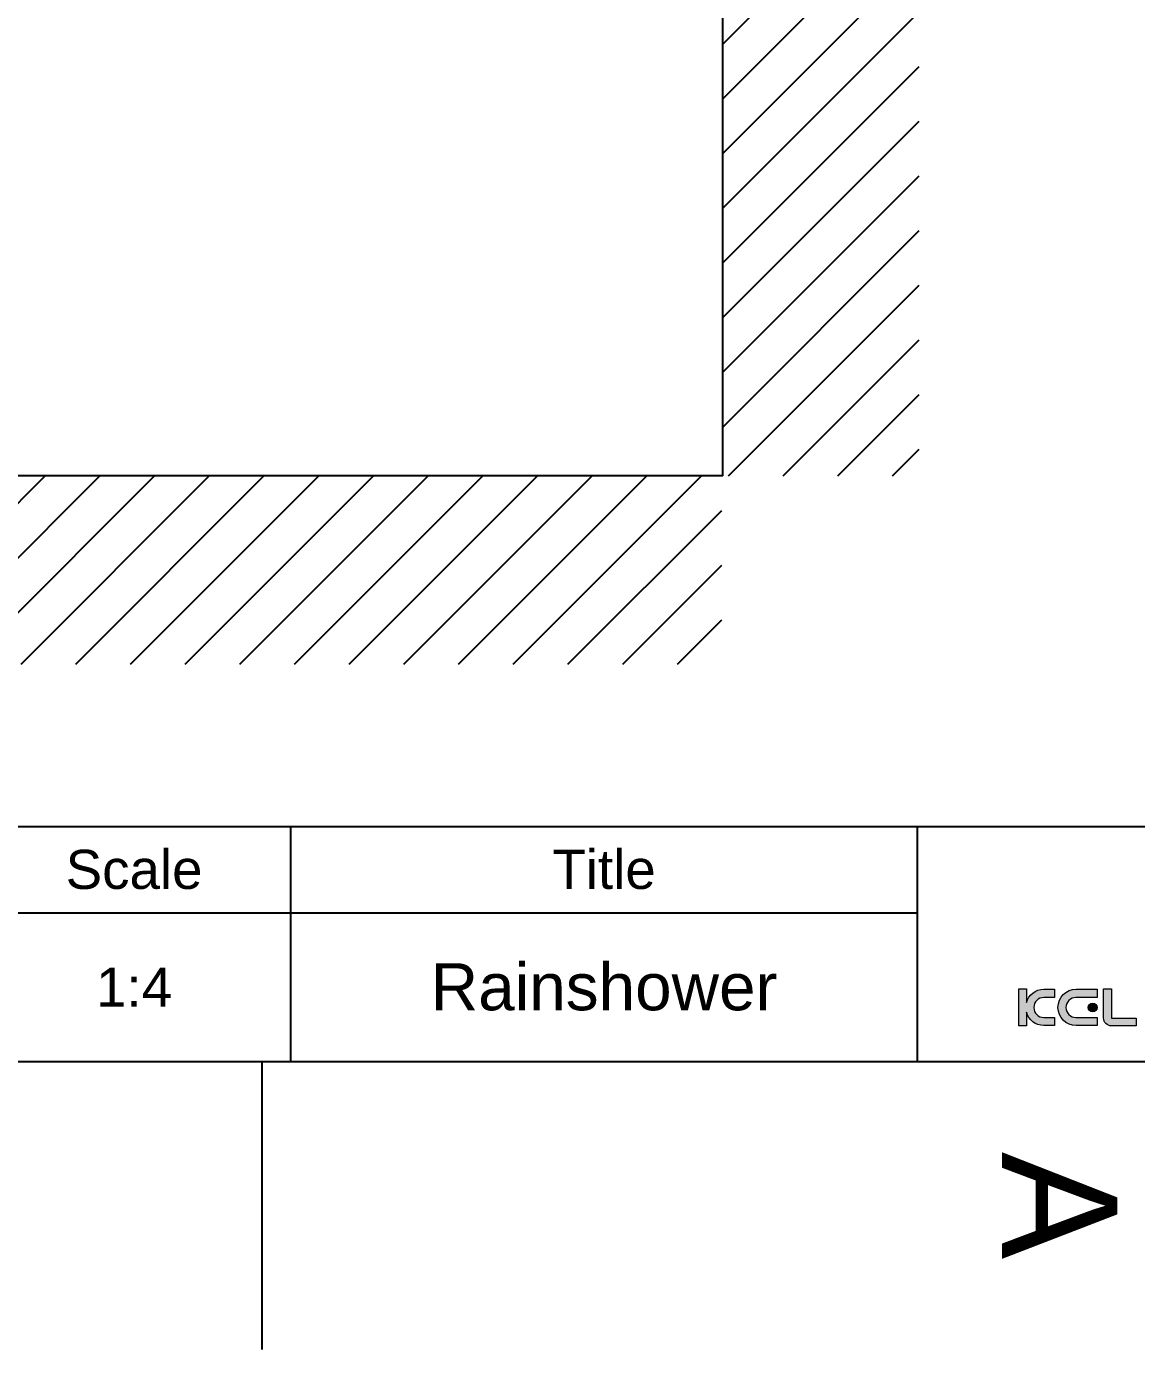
# Model space of a CAD drawing. Header units: millimetres. Extents: x 3819 to 4365, y -2661 to -1889.
# Drawn here: x 4229.9 to 4300.8, y -2660.8 to -2576.3 of the extents above; entities that cross this region are included whole.
import ezdxf

# ---------------------------------------------------------------- set-up
doc = ezdxf.new("R2010")
doc.units = ezdxf.units.MM
doc.header["$LTSCALE"] = 0.1
for name, color, linetype in [('FORM', 7, 'Continuous'), ('hatch', 2, 'Continuous'), ('TEXT', 2, 'Continuous')]:
    doc.layers.add(name, color=color, linetype=linetype)
doc.styles.get("Standard").update_dxf_attribs({"font": 'arial.ttf'})

msp = doc.modelspace()

# ---------------------------------------------------------------- hatches: boundary and pattern name
at = {"layer": 'hatch'}
h = msp.add_hatch(dxfattribs=at)
h.set_pattern_fill('ANSI31', color=256, scale=0.777568)
h.set_pattern_definition([(45, (3486.1896, -2587.0866), (-1.7456907, 1.7456907), [])])
edge = h.paths.add_edge_path()
edge.add_spline(control_points=[(4274.3945, -2352.2206), (4274.4524, -2352.2346), (4274.5545, -2352.251), (4274.6953, -2352.251), (4274.7758, -2352.2409), (4274.8128, -2352.2343)], knot_values=[0, 0, 0, 0, 0.4237752, 0.7322165, 1, 1, 1, 1], degree=3, periodic=0)
edge.add_line((4274.4358, -2352.2264), (4274.8526, -2352.2264))
edge.add_arc((4274.6195, -2351.1589), 1.0927, 280.190547, 282.316356, ccw=False)
edge.add_spline(control_points=[(4274.8128, -2352.2343), (4274.7758, -2352.2409), (4274.6953, -2352.251), (4274.5545, -2352.251), (4274.4524, -2352.2346), (4274.3945, -2352.2206)], knot_values=[0, 0, 0, 0, 0.2677835, 0.5762248, 1, 1, 1, 1], degree=3, periodic=0)
edge.add_line((4274.3861, -2352.2657), (4274.3861, -2354.2107))
edge.add_line((4274.3861, -2354.2107), (4274.4358, -2354.2107))
edge.add_spline(control_points=[(4274.8128, -2354.2028), (4274.7758, -2354.1962), (4274.6953, -2354.1861), (4274.5545, -2354.1861), (4274.4524, -2354.2025), (4274.3945, -2354.2165)], knot_values=[0, 0, 0, 0, 0.2677887, 0.5762346, 1, 1, 1, 1], degree=3, periodic=0)
edge.add_line((4275.951, -2353.9992), (4276.1361, -2353.9992))
edge.add_ellipse((4276.5528, -2353.2186), major_axis=(0, -1), ratio=0.6666667, start_angle=218.682187, end_angle=321.317813, ccw=False)
edge.add_line((4275.5684, -2352.2264), (4274.4358, -2352.2264))
edge.add_spline(control_points=[(4274.3945, -2352.2206), (4274.4524, -2352.2346), (4274.5545, -2352.251), (4274.6953, -2352.251), (4274.7758, -2352.2409), (4274.8128, -2352.2343)], knot_values=[0, 0, 0, 0, 0.4237752, 0.7322165, 1, 1, 1, 1], degree=3, periodic=0)
edge.add_arc((4274.6195, -2351.1589), 1.0927, 280.190547, 282.316356)
edge.add_line((4274.8526, -2352.2264), (4282.6363, -2352.2264))
edge.add_line((4282.6363, -2352.2264), (4282.6363, -2354.2107))
edge.add_line((4282.6363, -2354.2107), (4274.4358, -2354.2107))
edge.add_spline(control_points=[(4274.8128, -2354.2028), (4274.7758, -2354.1962), (4274.6953, -2354.1861), (4274.5545, -2354.1861), (4274.4524, -2354.2025), (4274.3945, -2354.2165)], knot_values=[0, 0, 0, 0, 0.2677887, 0.5762346, 1, 1, 1, 1], degree=3, periodic=0)
edge.add_line((4274.3945, -2354.2165), (4274.3861, -2354.2186))
edge.add_line((4274.3861, -2354.2186), (4274.3861, -2367.2189))
edge.add_line((4274.3861, -2367.2189), (4274.3945, -2367.221))
edge.add_spline(control_points=[(4274.3945, -2367.221), (4274.4524, -2367.2349), (4274.5545, -2367.2513), (4274.6953, -2367.2513), (4274.7758, -2367.2413), (4274.8128, -2367.2346)], knot_values=[0, 0, 0, 0, 0.4237752, 0.7322165, 1, 1, 1, 1], degree=3, periodic=0)
edge.add_line((4274.4358, -2367.2267), (4274.8526, -2367.2267))
edge.add_arc((4274.6195, -2366.1592), 1.0927, 280.190547, 282.316356, ccw=False)
edge.add_spline(control_points=[(4274.8128, -2367.2346), (4274.7758, -2367.2413), (4274.6953, -2367.2513), (4274.5545, -2367.2513), (4274.4524, -2367.2349), (4274.3945, -2367.221)], knot_values=[0, 0, 0, 0, 0.2677835, 0.5762248, 1, 1, 1, 1], degree=3, periodic=0)
edge.add_line((4274.3861, -2367.266), (4274.3861, -2369.2111))
edge.add_line((4274.3861, -2369.2111), (4274.4358, -2369.2111))
edge.add_spline(control_points=[(4274.8128, -2369.2032), (4274.7758, -2369.1965), (4274.6953, -2369.1864), (4274.5545, -2369.1864), (4274.4524, -2369.2028), (4274.3945, -2369.2168)], knot_values=[0, 0, 0, 0, 0.2677887, 0.5762346, 1, 1, 1, 1], degree=3, periodic=0)
edge.add_line((4275.951, -2368.9995), (4276.1361, -2368.9995))
edge.add_ellipse((4276.5528, -2368.2189), major_axis=(0, -1), ratio=0.6666667, start_angle=218.682187, end_angle=321.317813, ccw=False)
edge.add_line((4275.5684, -2367.2267), (4274.4358, -2367.2267))
edge.add_spline(control_points=[(4274.3945, -2367.221), (4274.4524, -2367.2349), (4274.5545, -2367.2513), (4274.6953, -2367.2513), (4274.7758, -2367.2413), (4274.8128, -2367.2346)], knot_values=[0, 0, 0, 0, 0.4237752, 0.7322165, 1, 1, 1, 1], degree=3, periodic=0)
edge.add_arc((4274.6195, -2366.1592), 1.0927, 280.190547, 282.316356)
edge.add_line((4274.8526, -2367.2267), (4282.6363, -2367.2267))
edge.add_line((4282.6363, -2367.2267), (4282.6363, -2369.2111))
edge.add_line((4282.6363, -2369.2111), (4274.4358, -2369.2111))
edge.add_spline(control_points=[(4274.8128, -2369.2032), (4274.7758, -2369.1965), (4274.6953, -2369.1864), (4274.5545, -2369.1864), (4274.4524, -2369.2028), (4274.3945, -2369.2168)], knot_values=[0, 0, 0, 0, 0.2677887, 0.5762346, 1, 1, 1, 1], degree=3, periodic=0)
edge.add_line((4274.3945, -2369.2168), (4274.3861, -2369.2189))
edge.add_line((4274.3861, -2369.2189), (4274.3861, -2605.0328))
edge.add_line((4274.3861, -2605.0328), (4286.9335, -2605.0328))
edge.add_line((4286.9335, -2605.0328), (4286.9335, -2028.6666))
edge.add_line((4286.9335, -2028.6666), (4274.3861, -2028.6666))
edge.add_line((4274.3861, -2028.6666), (4274.3861, -2352.2185))
edge.add_line((4274.3861, -2352.2185), (4274.3945, -2352.2206))
h = msp.add_hatch(dxfattribs=at)
h.set_pattern_fill('ANSI31', color=256, scale=0.777568)
h.set_pattern_definition([(45, (3473.9985, -2587.0866), (-1.745691, 1.745691), [])])
h.paths.add_polyline_path([(4274.3306, -2605.0328), (3903.686, -2605.0328), (3904.0012, -2617.0494), (4274.3306, -2617.0494)])
at = {"layer": 'TEXT'}
h = msp.add_hatch(color=2, dxfattribs=at)
h.dxf.hatch_style = 2
edge = h.paths.add_edge_path()
edge.add_spline(control_points=[(4293.7761, -2638.6438), (4293.7761, -2638.6438), (4293.7761, -2637.7793), (4293.7761, -2637.7793), (4293.7761, -2637.7793), (4293.2839, -2637.7793), (4293.2839, -2637.7793), (4293.2839, -2637.7793), (4293.2839, -2640.1291), (4293.2839, -2640.1291), (4293.2839, -2640.1291), (4293.7761, -2640.1291), (4293.7761, -2640.1291), (4293.7761, -2640.1291), (4293.7761, -2639.2632), (4293.7761, -2639.2632), (4293.9113, -2639.7523), (4294.358, -2640.1123), (4294.8918, -2640.1123), (4294.8918, -2640.1123), (4295.5566, -2640.1123), (4295.5566, -2640.1123), (4295.5566, -2640.1123), (4295.5566, -2639.6012), (4295.5566, -2639.6012), (4295.5566, -2639.6012), (4294.8837, -2639.6012), (4294.8837, -2639.6012), (4294.5298, -2639.6012), (4294.2447, -2639.3157), (4294.2447, -2638.9633), (4294.2447, -2638.6086), (4294.5298, -2638.3239), (4294.8837, -2638.3239), (4294.8837, -2638.3239), (4295.5566, -2638.3239), (4295.5566, -2638.3239), (4295.5566, -2638.3239), (4295.5566, -2637.7952), (4295.5566, -2637.7952), (4295.5566, -2637.7952), (4294.8918, -2637.7952), (4294.8918, -2637.7952), (4294.358, -2637.7952), (4293.9113, -2638.1542), (4293.7761, -2638.6438)], knot_values=[0, 0, 0, 0, 1, 1, 1, 2, 2, 2, 3, 3, 3, 4, 4, 4, 5, 5, 5, 6, 6, 6, 7, 7, 7, 8, 8, 8, 9, 9, 9, 10, 10, 10, 11, 11, 11, 12, 12, 12, 13, 13, 13, 14, 14, 14, 15, 15, 15, 15], degree=3, periodic=0)
h = msp.add_hatch(color=2, dxfattribs=at)
h.dxf.hatch_style = 2
edge = h.paths.add_edge_path()
edge.add_spline(control_points=[(4295.787, -2638.9538), (4295.787, -2639.5931), (4296.3051, -2640.1123), (4296.9455, -2640.1123), (4296.9455, -2640.1123), (4298.2851, -2640.1123), (4298.2851, -2640.1123), (4298.2851, -2640.1123), (4298.2851, -2639.6012), (4298.2851, -2639.6012), (4298.2851, -2639.6012), (4296.9372, -2639.6012), (4296.9372, -2639.6012), (4296.584, -2639.6012), (4296.2985, -2639.3157), (4296.2985, -2638.9633), (4296.2985, -2638.6086), (4296.5836, -2638.3239), (4296.9372, -2638.3239), (4296.9372, -2638.3239), (4298.2851, -2638.3239), (4298.2851, -2638.3239), (4298.2851, -2638.3239), (4298.2851, -2637.7952), (4298.2851, -2637.7952), (4298.2851, -2637.7952), (4296.9455, -2637.7952), (4296.9455, -2637.7952), (4296.3051, -2637.7952), (4295.787, -2638.313), (4295.787, -2638.9538)], knot_values=[0, 0, 0, 0, 1, 1, 1, 2, 2, 2, 3, 3, 3, 4, 4, 4, 5, 5, 5, 6, 6, 6, 7, 7, 7, 8, 8, 8, 9, 9, 9, 10, 10, 10, 10], degree=3, periodic=0)
h = msp.add_hatch(color=2, dxfattribs=at)
h.dxf.hatch_style = 2
edge = h.paths.add_edge_path()
edge.add_spline(control_points=[(4299.1946, -2639.6426), (4299.1946, -2639.6426), (4299.1946, -2637.7793), (4299.1946, -2637.7793), (4299.1946, -2637.7793), (4298.7015, -2637.7793), (4298.7015, -2637.7793), (4298.7015, -2637.7793), (4298.7015, -2639.6375), (4298.7015, -2639.6375), (4298.7015, -2639.6375), (4298.6995, -2639.6353), (4298.6995, -2639.6353), (4298.6995, -2639.9099), (4298.9215, -2640.1327), (4299.1967, -2640.1327), (4299.1967, -2640.1327), (4299.1931, -2640.1305), (4299.1931, -2640.1305), (4299.1931, -2640.1305), (4300.7762, -2640.1305), (4300.7762, -2640.1305), (4300.7762, -2640.1305), (4300.7762, -2639.6375), (4300.7762, -2639.6375), (4300.7762, -2639.6375), (4299.1967, -2639.6375), (4299.1967, -2639.6375), (4299.1967, -2639.6375), (4299.1946, -2639.6426), (4299.1946, -2639.6426)], knot_values=[0, 0, 0, 0, 1, 1, 1, 2, 2, 2, 3, 3, 3, 4, 4, 4, 5, 5, 5, 6, 6, 6, 7, 7, 7, 8, 8, 8, 9, 9, 9, 10, 10, 10, 10], degree=3, periodic=0)
h = msp.add_hatch(color=2, dxfattribs=at)
h.dxf.hatch_style = 2
edge = h.paths.add_edge_path()
edge.add_spline(control_points=[(4297.7204, -2638.9633), (4297.7204, -2639.1169), (4297.8445, -2639.2429), (4297.9989, -2639.2429), (4298.1533, -2639.2429), (4298.2785, -2639.1169), (4298.2785, -2638.9633), (4298.2785, -2638.8082), (4298.1533, -2638.6837), (4297.9989, -2638.6837), (4297.8445, -2638.6837), (4297.7204, -2638.8082), (4297.7204, -2638.9633)], knot_values=[0, 0, 0, 0, 1, 1, 1, 2, 2, 2, 3, 3, 3, 4, 4, 4, 4], degree=3, periodic=0)

# ---------------------------------------------------------------- linework, layer by layer
for p, q in [((4274.3861, -2605.0328), (4274.3861, -2028.0562)), ((4274.3861, -2605.0328), (3902.436, -2605.0328)), ((3837.5818, -2642.4102), (4346.8141, -2642.4102)), ((4244.9676, -2642.4102), (4244.9676, -2660.7941))]:
    msp.add_line(p, q)
at = {"layer": 'FORM'}
for p, q in [((4076.3141, -2627.4102), (4346.8141, -2627.4102)), ((4246.8141, -2642.4102), (4246.8141, -2627.4102)), ((4286.8141, -2642.4102), (4286.8141, -2627.4102)), ((4146.8141, -2632.9102), (4286.8141, -2632.9102))]:
    msp.add_line(p, q, dxfattribs=at)
at = {"layer": 'TEXT', "lineweight": 0}
for points, knots in [([(4293.7761, -2638.6438), (4293.7761, -2638.6438), (4293.7761, -2637.7793), (4293.7761, -2637.7793), (4293.7761, -2637.7793), (4293.2839, -2637.7793), (4293.2839, -2637.7793), (4293.2839, -2637.7793), (4293.2839, -2640.1291), (4293.2839, -2640.1291), (4293.2839, -2640.1291), (4293.7761, -2640.1291), (4293.7761, -2640.1291), (4293.7761, -2640.1291), (4293.7761, -2639.2632), (4293.7761, -2639.2632), (4293.9113, -2639.7523), (4294.358, -2640.1123), (4294.8918, -2640.1123), (4294.8918, -2640.1123), (4295.5566, -2640.1123), (4295.5566, -2640.1123), (4295.5566, -2640.1123), (4295.5566, -2639.6012), (4295.5566, -2639.6012), (4295.5566, -2639.6012), (4294.8837, -2639.6012), (4294.8837, -2639.6012), (4294.5298, -2639.6012), (4294.2447, -2639.3157), (4294.2447, -2638.9633), (4294.2447, -2638.6086), (4294.5298, -2638.3239), (4294.8837, -2638.3239), (4294.8837, -2638.3239), (4295.5566, -2638.3239), (4295.5566, -2638.3239), (4295.5566, -2638.3239), (4295.5566, -2637.7952), (4295.5566, -2637.7952), (4295.5566, -2637.7952), (4294.8918, -2637.7952), (4294.8918, -2637.7952), (4294.358, -2637.7952), (4293.9113, -2638.1542), (4293.7761, -2638.6438)], [0, 0, 0, 0, 1, 1, 1, 2, 2, 2, 3, 3, 3, 4, 4, 4, 5, 5, 5, 6, 6, 6, 7, 7, 7, 8, 8, 8, 9, 9, 9, 10, 10, 10, 11, 11, 11, 12, 12, 12, 13, 13, 13, 14, 14, 14, 15, 15, 15, 15]), ([(4295.787, -2638.9538), (4295.787, -2639.5931), (4296.3051, -2640.1123), (4296.9455, -2640.1123), (4296.9455, -2640.1123), (4298.2851, -2640.1123), (4298.2851, -2640.1123), (4298.2851, -2640.1123), (4298.2851, -2639.6012), (4298.2851, -2639.6012), (4298.2851, -2639.6012), (4296.9372, -2639.6012), (4296.9372, -2639.6012), (4296.584, -2639.6012), (4296.2985, -2639.3157), (4296.2985, -2638.9633), (4296.2985, -2638.6086), (4296.5836, -2638.3239), (4296.9372, -2638.3239), (4296.9372, -2638.3239), (4298.2851, -2638.3239), (4298.2851, -2638.3239), (4298.2851, -2638.3239), (4298.2851, -2637.7952), (4298.2851, -2637.7952), (4298.2851, -2637.7952), (4296.9455, -2637.7952), (4296.9455, -2637.7952), (4296.3051, -2637.7952), (4295.787, -2638.313), (4295.787, -2638.9538)], [0, 0, 0, 0, 1, 1, 1, 2, 2, 2, 3, 3, 3, 4, 4, 4, 5, 5, 5, 6, 6, 6, 7, 7, 7, 8, 8, 8, 9, 9, 9, 10, 10, 10, 10]), ([(4299.1946, -2639.6426), (4299.1946, -2639.6426), (4299.1946, -2637.7793), (4299.1946, -2637.7793), (4299.1946, -2637.7793), (4298.7015, -2637.7793), (4298.7015, -2637.7793), (4298.7015, -2637.7793), (4298.7015, -2639.6375), (4298.7015, -2639.6375), (4298.7015, -2639.6375), (4298.6995, -2639.6353), (4298.6995, -2639.6353), (4298.6995, -2639.9099), (4298.9215, -2640.1327), (4299.1967, -2640.1327), (4299.1967, -2640.1327), (4299.1931, -2640.1305), (4299.1931, -2640.1305), (4299.1931, -2640.1305), (4300.7762, -2640.1305), (4300.7762, -2640.1305), (4300.7762, -2640.1305), (4300.7762, -2639.6375), (4300.7762, -2639.6375), (4300.7762, -2639.6375), (4299.1967, -2639.6375), (4299.1967, -2639.6375), (4299.1967, -2639.6375), (4299.1946, -2639.6426), (4299.1946, -2639.6426)], [0, 0, 0, 0, 1, 1, 1, 2, 2, 2, 3, 3, 3, 4, 4, 4, 5, 5, 5, 6, 6, 6, 7, 7, 7, 8, 8, 8, 9, 9, 9, 10, 10, 10, 10]), ([(4297.7204, -2638.9633), (4297.7204, -2639.1169), (4297.8445, -2639.2429), (4297.9989, -2639.2429), (4298.1533, -2639.2429), (4298.2785, -2639.1169), (4298.2785, -2638.9633), (4298.2785, -2638.8082), (4298.1533, -2638.6837), (4297.9989, -2638.6837), (4297.8445, -2638.6837), (4297.7204, -2638.8082), (4297.7204, -2638.9633)], [0, 0, 0, 0, 1, 1, 1, 2, 2, 2, 3, 3, 3, 4, 4, 4, 4])]:
    msp.add_open_spline(points, degree=3, knots=knots, dxfattribs=at)

# ---------------------------------------------------------------- texts
at = {"insert": (4295.8909, -2651.6022), "char_height": 7.3535, "attachment_point": 5, "rotation": 270}
msp.add_mtext_dynamic_manual_height_columns('A', width=10, gutter_width=12.5, heights=[0], dxfattribs=at)
at = {"layer": 'TEXT', "attachment_point": 5}
for s, width, insert, char_height in [('Scale', 20, (4236.8141, -2630.1602), 2.5), ('Title', 40, (4266.8141, -2630.1602), 2.5), ('1:4', 20, (4236.8141, -2637.6602), 2.5), ('Rainshower', 40, (4266.8141, -2637.6602), 3)]:
    msp.add_mtext_dynamic_manual_height_columns(s, width=width, gutter_width=12.5, heights=[0], dxfattribs=dict(at, insert=insert, char_height=char_height))

doc.saveas('drawing.dxf')
